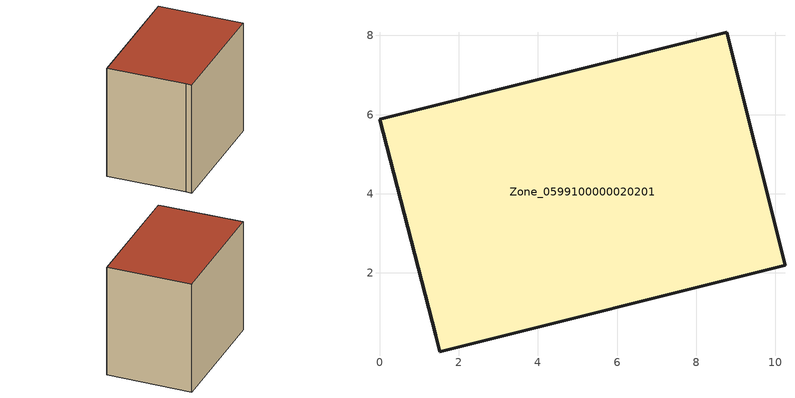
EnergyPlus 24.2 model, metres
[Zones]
Zone_0599100000020201
 floor ground (C_G): 10.24,2.2 1.52,0.01 1.42,0.43 0,5.88 8.77,8.08 z0
 wall outside (C_F): 10.24,2.2 8.77,8.08 0,5.88 1.42,0.43 1.52,0.01 10.24,2.2 z0:8.19
 roof outside (C_R): 1.52,0.01 10.24,2.2 8.77,8.08 0,5.88 1.42,0.43 z8.19
[BUILDING]
Pand.0599100000020201: North Axis=0; Terrain=City; Loads Convergence Tolerance Value=0.04; Temperature Convergence Tolerance Value=0.4; Solar Distribution=FullExterior; Maximum Number of Warmup Days=25; Minimum Number of Warmup Days=1
[Site:Location]
Rotterdam.The.Hague.AP_ZH_NLD Design_Conditions: Latitude=51.96; Longitude=4.45; Time Zone=1; Elevation=-4.5
[SITE:GROUNDTEMPERATURE:BUILDINGSURFACE]
18, 18, 18, 18, 18, 18, 18, 18, 18, 18, 18, 18
[MATERIAL] Thermal Absorptance=0.9; Solar Absorptance=0.7; Visible Absorptance=0.7
Name | Roughness | Thickness | Conductivity | Density | Specific Heat
G.TI.1965-1974 | MediumSmooth | 0.15 | 0.882353 | 540 | 1210
F.TI.1965-1974 | Rough | 0.3 | 0.697674 | 1920 | 840
R.TI.1965-1974 | MediumRough | 0.2 | 0.232558 | 1500 | 1000
[CONSTRUCTION]
C_G: G.TI.1965-1974
C_F: F.TI.1965-1974
C_R: R.TI.1965-1974
[ZONE]
Zone_0599100000020201: Type=1; Multiplier=1; Ceiling Height=Autocalculate; Volume=Autocalculate; Floor Area=autocalculate; Part of Total Floor Area=Yes
[ZONEINFILTRATION:DESIGNFLOWRATE]
Infil_Zone_0599100000020201: Zone or ZoneList or Space or SpaceList=Zone_0599100000020201; Schedule=AlwaysOn; Design Flow Rate Calculation Method=Flow/Area; Flow Rate per Floor Area=0.003; Constant Term Coefficient=1; Temperature Term Coefficient=0; Velocity Term Coefficient=0; Velocity Squared Term Coefficient=0
[HVACTEMPLATE:ZONE:IDEALLOADSAIRSYSTEM]
Zone_0599100000020201: Maximum Heating Supply Air Temperature=50; Minimum Cooling Supply Air Temperature=13; Maximum Heating Supply Air Humidity Ratio=0.0156; Minimum Cooling Supply Air Humidity Ratio=0.0077; Heating Limit=NoLimit; Cooling Limit=NoLimit; Dehumidification Control Type=ConstantSensibleHeatRatio; Cooling Sensible Heat Ratio=0.7; Dehumidification Setpoint=60; Humidification Control Type=None; Humidification Setpoint=30; Outdoor Air Method=None; Outdoor Air Flow Rate per Person=0.00944; Outdoor Air Flow Rate per Zone Floor Area=0; Outdoor Air Flow Rate per Zone=0; Demand Controlled Ventilation Type=None; Outdoor Air Economizer Type=NoEconomizer; Heat Recovery Type=None; Sensible Heat Recovery Effectiveness=0.7; Latent Heat Recovery Effectiveness=0.65
[ZONECONTROL:THERMOSTAT]
ThermostatControl_Zone_0599100000020201: Zone or ZoneList=Zone_0599100000020201; Control Type Schedule=DualSetpointControlType; Control 1=Thermostat_Zone_0599100000020201; Temperature Difference Between Cutout And Setpoint=0
[THERMOSTATSETPOINT:DUALSETPOINT]
Thermostat_Zone_0599100000020201: Heating Setpoint Temperature Schedule=HeatingSetpoint_Zone_0599100000020201; Cooling Setpoint Temperature Schedule=CoolingSetpoint_Zone_0599100000020201
[SCHEDULE:COMPACT]
HeatingSetpoint_Zone_0599100000020201: Through: 12/31, For: AllDays, Until: 24:00, 21
CoolingSetpoint_Zone_0599100000020201: Through: 12/31, For: AllDays, Until: 24:00, 24
DualSetpointControlType: Through: 12/31, For: AllDays, Until: 24:00, 4
AlwaysOn: Through: 12/31, For: AllDays, Until: 24:00, 1
